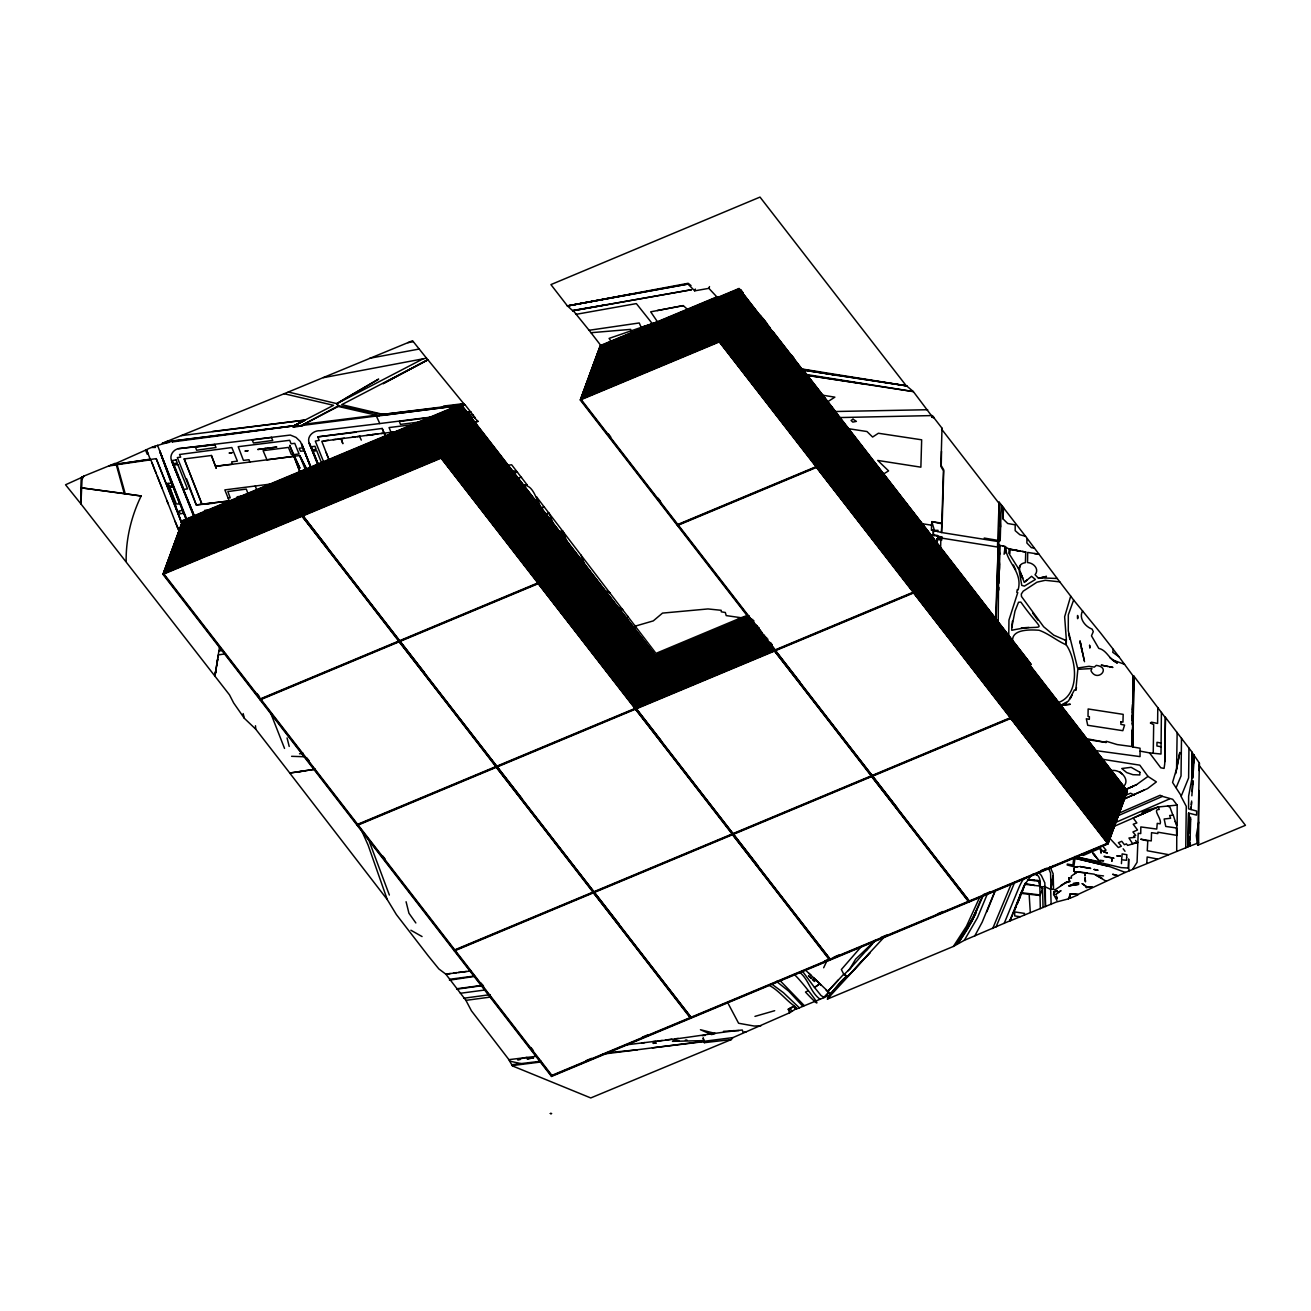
<?xml version="1.0" encoding="UTF-8"?>
<svg xmlns="http://www.w3.org/2000/svg" width="1311" height="1311" viewBox="0 0 1311 1311"><rect width="100%" height="100%" fill="white"/><g stroke="black" fill="none" stroke-linecap="round" stroke-linejoin="round"><path stroke-width="1.5" d="M998.195 623.708L999.195 502.195L1003.407 507.488L1003.128 518.992L1007.717 523.499L1015.189 524.826L1015.173 530.644L1019.86 534.724L1025.563 536.314L1059.763 581.855L1045.244 580.298L1036.985 582.182L1023.203 591.179L1021.318 594.03L1021.482 596.489L1043.638 626.756L1053.749 635.147L1065.286 640.178L1066.351 639.817L1064.647 616.776L1070.71 596.144L1059.796 581.887M995.541 622.397L998.245 544.999L1000.129 545.458L998.9 583.329M1132.425 712.578L1132.638 704.368L1132.13 723.606M1198.893 790.533L1198.615 842.809L1188.028 846.808L1188.602 813.082L1196.55 815.114L1196.664 811.067L1188.569 808.838L1188.635 796.088L1191.912 778.652L1192.24 752.383L1165.43 717.346L1164.709 764.002L1164.07 768.41L1160.776 767.787L1149.534 752.875L1161.005 754.038L1161.399 712.43L1133.851 676.083L1132.245 720.739M1193.01 777.947L1193.911 754.857M126.135 560.879C125.971 538.444 131.379 516.141 141.146 495.984L80.84 487.774L81.233 477.663L82.151 476.958L80.938 503.932L229.491 694.863L233.637 702.925L244.354 718.313L255.711 729.145L289.764 773.015L315.279 769.213L289.747 773.08L387.253 899.559L396.381 914.586L428.287 955.932L438.89 968.96L445.789 974.139L471.059 970.943M1094.931 750.498L1140.046 756.611L1140.046 748.22L1132.851 746.975L1133.622 677.263L1132.966 686.784M936.791 545.097L937.48 538.51L941.413 540.345L941.822 536.986L933.301 535.265L933.35 530.414L931.482 530.168L931.547 525.187L931.81 521.647L942.183 523.204L943.773 469.977L941.232 465.602L941.511 451.377M937.021 544.065L937.48 538.51L937.054 544.54L937.48 538.51L941.413 540.345L941.822 536.986M998.818 590.016L998.835 587.361M984.2 538.051L1000.178 540.771A176.706 28.498 -80.9 0 0 1000.326 536.543L1000.801 520.156A88.148 14.224 -80.9 0 0 1000.916 516.059L1001.096 504.932M1132.065 732.751L1133.081 721.23L1132.098 724.967M1086.098 739.42L1106.14 742.452L1106.189 741.239L1117.152 744.566L1132.884 746.68L1133.622 677.263L1132.475 709.906M1133.851 676.083L1132.884 746.68L1131.917 738.339L1131.754 745.107L1132.098 730.145L1132.884 746.68L1131.983 734.242M1164.84 761.789L1165.43 717.346M1188.962 748.073L1188.618 777.931L1181.08 796.465L1186.275 806.347L1185.75 847.791L1125.33 872.421L1078.019 894.43L1070.317 893.856L1068.449 898.854L1056.355 902.017L1009.863 920.977L1012.764 914.406M1190.257 844.038L1190.273 842.776L1190.191 845.906M1191.912 778.652L1192.24 752.383M1024.465 914.914L1024.481 913.39L1014.698 911.915L1014.698 915.914L1020.105 916.733M1157.793 707.596L1157.597 723.443L1151.468 722.164L1150.37 723.016L1153.68 724.639L1153.238 752.907M1177.147 732.407L1176.573 768.885L1172.558 782.421L1181.293 795.924M1181.49 738.29L1181.031 775.932L1176.164 787.616M1190.142 839.187L1190.47 818.72L1190.29 833.599M1011.813 627.346L1011.764 630.296C1046.965 622.299 1046.031 637.867 1020.876 602.093L1018.516 602.257L1014.993 611.073L1011.813 627.346L1012.436 621.135M1132.868 696.075L1132.95 689.373M1199.254 770.671L1199.368 763.051L1192.174 752.563M1199.041 765.345L1245.45 825.324L1197.68 845.284L1199.368 763.051M806.511 374.52L913.341 391.579L932.383 416.882L933.366 416.619L932.17 417.275L933.76 417.57L942.003 428.189L940.921 466.454L943.445 470.846L941.527 532.512L997.835 541.492L998.228 540.427M1132.704 700.303L1133.622 677.263L1132.655 702.975M932.17 417.275L933.776 417.521L933.366 416.619M1003.407 507.488L1003.128 518.992L1002.079 505.915M940.544 550.178L940.806 540.165M1026.988 538.493L1026.874 542.983L1031.364 547.654L1034.051 548.047M1176.704 851.068L1176.803 826.159L1173.263 815.213L1169.625 815.491L1170.625 818.277L1164.152 818.998L1165.758 826.438L1176.688 828.011M80.84 487.774L80.921 503.178M162.384 443.265L284.126 393.726L333.551 405.312L294.188 425.665L172.364 441.004C166.038 443.446 154.387 445.527 146.471 449.706L150.257 459.342L116.892 464.16L115.253 463.291L83.789 476.122L81.97 479.4L82.151 476.958M996.032 621.807L998.245 544.999L999.736 554.225M999.457 562.599L999.261 570.859L998.245 544.999L999.015 580.511M999.474 563.927L999.261 570.859L999.375 566.663M1008.716 637.965L1008.962 620.037L1017.762 592.572L1016.779 592.244L1017.287 589.589L1018.155 589.868C1023.088 571.58 1005.619 561.78 1005.521 546.572L1000.129 545.458M1022.236 551.456L1025.743 551.997L1025.399 562.665C1014.14 564.238 1022.285 576.184 1024.252 582.428L1031.56 576.299L1035.395 579.462L1024.399 586.115L1021.761 585.394L1018.958 569.335L1009.454 554.274L1009.568 549.211L1003.177 545.999M1132.294 718.1L1132.376 715.331L1132.327 716.756M1193.846 755.038L1193.076 776.554M1193.551 763.379L1193.846 756.594M999.08 577.758L999.228 573.595M1004.095 554.307L1005.111 546.818M1121.446 863.621L1121.577 861.114M941.626 429.746L942.003 428.189M999.129 502.228L997.491 547.031L941.429 538.067L937.414 536.314L941.413 540.345M1190.437 820.129L1190.552 817.277M1192.584 784.765L1192.633 783.47M1192.223 791.467L1192.863 780.619L1191.863 795.81M1193.551 762.068L1193.682 759.348M1077.806 894.987L1069.94 898.281L1070.317 893.856L1078.019 894.43M1043.048 907.491L1042.524 886.777L1045.26 886.515L1045.457 906.622L1044.818 882.844L1041.36 875.486L1038.427 872.192M1005.619 547.588L1005.488 551.767M937.004 545.933L937.48 538.51L936.906 545.655M1146.781 863.244L1147.158 856.984L1157.269 859M937.07 544.311L937.48 538.51M789.599 1012.797L788.272 1009.241L794.204 1005.783L796.58 1008.438L789.599 1012.797L732.947 1037.607L731.276 1039.574L590.753 1097.946L512.47 1065.925L508.291 1058.829L471.403 1010.781L465.929 1000.359L445.789 974.089L450.345 973.532M1191.633 801.005L1191.322 805.249L1191.552 802.381M1009.699 553.471L1009.568 549.211L1009.126 553.389M172.429 441.922L294.451 425.796L172.085 441.184L172.397 442.004M1069.94 898.281L1070.317 893.856M1101.224 851.822L1101.093 853.182L1100.126 848.25L1083.41 855.378L1082.411 854.231L1078.035 856.214M1099.929 861.819L1092.718 853.051L1099.929 861.819L1074.659 856.558L1099.732 862.474L1100.076 860.508L1103.518 860.753L1100.076 860.508L1099.732 862.474L1121.118 867.62L1128.46 868.046L1129.394 870.684M217.282 661.744L217.741 658.958L214.955 675.804L219.511 647.159M216.692 665.775L217.069 663.071M1073.856 870.963L1074.266 868.243L1073.856 870.963L1075.938 872.798L1077.15 871.864L1094.161 874.142L1106.32 881.32M719.936 300.203L708.874 288.354L694.683 290.829L687.931 284.061L567.45 305.955L688.144 283.291L691.028 285.601M217.921 657.663L218.363 654.926L225.541 653.763M1050.668 867.751L1048.505 868.21L1050.57 873.044L1050.98 889.169L1053.208 873.913L1049.98 866.718M215.512 672.445L215.987 669.774L215.086 675.083M1198.696 822.194L1196.32 835.468L1197.254 843.743M474.467 421.962L478.089 421.405L474.074 417.455L475.205 417.799M1175.77 773.539L1179.834 752.416L1176.573 768.885M1190.257 836.254L1188.077 845.988L1190.109 840.515M1125.33 872.421L1109.319 866.44L1075.02 858.279L1073.824 866.718L1067.187 864.998L1067.334 864.047L1072.939 865.047L1073.775 858.066M687.931 284.061L567.466 305.905L572.727 310.773L691.438 289.731L572.727 310.773M633.754 630.099L634.868 626.248L653.271 620.89L662.514 613.106L707.973 608.943L721.181 610.303L721.296 611.827L725.327 612.483L726.212 615.596L745.517 618.366M1064.958 703.761L1060.353 705.58L1068.481 700.992L1074.446 689.881L1075.807 690.127L1077.855 669.331L1091.899 668.528L1090.965 670.691C1097.11 683.08 1112.039 667.496 1096.307 665.382L1094.341 667.102L1089.064 666.316L1077.576 668.004L1068.285 630.837L1068.318 614.859L1073.627 600.045L1070.71 596.144M1087.261 872.946L1077.15 871.864L1071.234 876.223L1071.448 878.173L1068.711 877.878L1069.743 881.664L1067.154 881.762L1054.699 890.022L1053.536 889.317L1053.241 875.945L1050.668 889.563L1051.143 904.492M1075.807 690.127L1076.528 687.734M805.38 969.993L830.486 993.787L827.438 999.064L953.376 946.444L964.306 940.331L1009.716 920.912L1023.973 885.777L1031.659 874.863M1018.516 900.837L1021.285 892.283L1013.403 913.079L1016.435 905.917L1015.615 907.294M987.347 893.955L977.4 917.831L964.306 940.331M1024.94 883.909L1021.531 893.43L1040.049 895.462L1042.573 888.645L1040.213 885.826C1040.688 881.058 1039.525 872.585 1032.757 874.306M1021.285 892.283L1017.008 904.541L1020.99 894.708M979.251 898.215L966.469 926.254L953.376 946.444M167.234 441.168L169.201 442.381L165.301 441.954M162.974 574.365L182.803 520.483L461.013 404.23L655.287 655.271L635.458 709.153L830.109 959.144L829.716 960.193L441.184 458.113L162.974 574.365L551.505 1076.446L1107.942 843.956L1127.378 791.123L738.83 289.043L599.733 347.169M294.352 425.993L293.107 426.517L294.32 425.714M475.172 417.767L465.077 404.788L379.207 415.833L338.271 406.443L303.529 424.436L338.533 405.705L336.845 403.657L288.289 392.022L284.126 393.726M691.192 1016.73L690.618 1018.319L302.087 516.239L321.9 462.357M338.533 405.705L384.074 414.997L382.861 414.374L465.077 404.788M382.959 414.505L379.567 414.833L464.34 404.181M399.609 640.702L399.216 641.767L618.825 923.796M581.461 396.823L720.558 338.697L1109.106 840.793L719.788 340.811L580.675 398.937L969.222 901.018L968.829 902.083L580.298 400.002L600.307 345.58L716.855 296.892M538.706 582.576L260.496 698.829L260.102 699.877L538.313 583.641L558.142 529.759L460.816 404.755L182.606 521.008M496.738 766.23L496.345 767.279L691.012 1017.27L302.464 515.174L327.422 547.228M694.683 290.829L695.322 289.059M708.874 288.354L709.513 286.585M593.867 891.742L593.49 892.807L690.815 1017.795L302.267 515.715L424.551 672.756M551.505 1076.446L551.898 1075.381L1108.319 842.907L719.788 340.811M816.917 466.339L677.82 524.466L677.426 525.514L816.54 467.388L836.549 412.981L802.856 369.718M732.98 833.616L732.587 834.681L829.912 959.668L441.381 457.588L163.17 573.825L551.702 1075.921L1108.123 843.432L719.592 341.352L580.494 399.462L969.026 901.542L871.7 776.554L872.077 775.506M798.252 369.292L906.524 385.811L913.341 391.579L806.249 375.241M932.17 416.898L933.776 417.521M704.318 1042.671L703.204 1038.083L704.318 1042.671L731.276 1039.574M914.062 591.851L357.624 824.34L357.248 825.406L913.669 592.916L933.694 538.51L739.027 288.518L599.93 346.645M941.757 524.4L942.183 523.204M769.836 985.757C778.816 990.46 787.354 1001.489 794.204 1005.783M794.024 1006.258L796.58 1008.438M830.486 993.787C821.538 1008.749 837.385 982.775 846.48 976.449L847.791 976.416L884.269 937.004M1034.428 553.57L1038.722 554.143L1027.709 552.423L1027.529 562.583C1033.478 562.78 1039.689 569.171 1035.067 574.726L1038.525 578.331L1046.391 576.43L1038.525 578.331M1011.191 717.379L454.77 949.869L454.376 950.917L1010.797 718.428L1030.823 664.021L802.922 369.538M982.66 895.397L973.139 917.585L956.817 943.969M1197.68 845.284L1198.615 842.809M1021.531 893.43L1025.579 882.745M983.791 894.299L971.893 921.272L958.095 943.199L959.324 941.462A430.45 332.42 20 0 0 968.075 928.024L975.925 913.39M974.728 935.988L982.185 922.141L994.983 890.988M1073.627 600.045L1100.486 632.885A9.439 4.72 67.3 0 0 1100.912 633.426L1113.285 649.355L1112.744 652.288L1118.889 656.713L1133.638 676.64M1020.45 896.019L1019.008 899.575M1019.237 568.073L1020.368 565.205L1019.45 567.007M986.79 911.85L995.098 891.234M1011.043 884.499L992.706 928.516M1004.193 923.386L1018.893 887.629A95.752 72.875 20.2 0 1 1023.907 878.321M542.623 512.486L540.738 507.718L544.426 507.226L655.975 653.386L742.387 617.219L743.861 616.711L744.746 618.579L744.681 616.891L747.221 617.284L747.368 618.907M996.032 926.975L1014.829 882.008M823.652 967.764L826.831 961.012M977.187 908.965L969.042 925.025M1010.699 919.109L1009.716 920.912M1082.591 610.893C1078.494 618.268 1085.164 626.609 1092.112 629.116L1093.292 631.623L1091.473 635.835L1098.765 648.371C1107.172 650.272 1109.385 660.056 1117.398 663.087L1109.876 657.63M1071.284 696.6L1069.989 698.878L1072.234 694.994M536.527 496.836L544.409 507.275L540.738 507.718C536.691 500.818 532.954 482.251 521.499 485.807L527.284 485.086L511.634 464.766L505.997 465.487M861.376 946.493L841.367 969.517L843.989 974.663L849.905 968.763L855.657 959.111L875.781 939.921M427.894 359.771L383.222 383.599L427.894 359.771L464.291 404.345M1132.638 869.275L1137.063 862.343L1138.194 833.304L1140.75 833.567L1140.816 826.93L1156.744 829.06L1157.252 823.357L1160.104 823.816C1162.398 819.014 1151.648 809.1 1159.268 809.477L1158.268 806.97L1141.734 811.919L1151.255 810.165L1158.268 806.97L1177.163 805.101L1177.212 825.471L1175.164 821.489M293.107 456.425L266.952 459.8L263.101 450.656L288.469 447.412L291.304 454.475L293.09 454.245L289.682 445.363L299.94 468.306L293.336 454.589L292.419 454.819L299.055 453.95L294.762 443.347L291.091 443.757L289.682 440.299L238.209 446.69L243.436 460.407L248.992 459.719L249.844 462.029L293.893 456.326L300.366 472.861M830.289 993.64L846.48 976.449L843.612 974.319L827.667 991.575L826.143 990.346M625.757 619.185L627.969 616.432M632.574 628.461L635.098 625.544M875.338 940.397L848.07 970.845M838.303 979.989L828.536 990.723L830.256 988.904M434.22 416.701L379.797 423.551L376.372 416.029L293.238 426.583L303.087 425.452C281.455 427.157 299.531 428.107 304.529 424.174L374.749 415.358L379.207 415.833M866.21 950.59L871.684 944.494L868.947 947.492M849.905 968.763L850.839 967.747M828.978 997.179L870.111 952.507L847.791 976.416L844.513 974.679M827.667 991.575L828.683 992.509L823.816 997.704L804.692 1005.603M302.792 425.157L304.431 424.19M828.683 992.509L823.832 997.638L828.814 995.311M1122.986 787.059C1131.459 779.914 1119.889 768.525 1111.204 770.671M827.438 999.064L829.191 997.31M1025.071 581.642L1026.923 580.019M1144.241 789.992L1123.691 799.186L1147.6 788.566L1156.384 781.897L1147.994 776.423L1136.604 784.601L1124.707 790.041M1050.881 867.849L1053.765 865.506M1074.709 873.782L1075.938 872.798L1075.381 871.733M802.316 971.025L814.475 987.429L819.736 983.889L820.915 985.298M82.019 477.302L83.789 476.122M815.819 986.609L818.474 984.856M827.421 401.936L834.861 397.151L821.243 394.988M1067.154 881.762L1060.828 885.531M1068.449 898.854L1070.104 897.822M882.958 474.353L888.579 470.878L877.731 460.44L920.879 467.175L921.666 439.808L878.386 433.253L872.618 437.038L866.981 431.532L847.414 428.533M81.233 477.663L65.55 484.775L80.938 503.932M181.393 435.629L304.971 420.094L294.451 425.895M1060.353 705.58L1070.35 704.269L1062.664 704.957L1066.761 702.614M145.57 450.148L146.488 449.689L148.192 454.032L147.242 454.229L145.57 450.148L116.4 463.176M1062.664 704.957L1065.909 703.204M427.845 359.853L341.729 404.657L383.795 414.538M427.812 359.82L426.534 358.198L423.125 358.821L336.845 403.657L338.271 406.443M1134.736 785.486L1136.604 784.601M304.971 420.094L294.123 425.682L304.971 420.094L212.513 431.45M1134.589 817.441L1151.255 810.165L1114.301 826.291M807.887 990.87L805.495 992.066C835.664 1024.317 796.744 974.728 793.958 974.499M288.289 392.022L412.555 340.729L426.534 358.198M1050.98 889.169L1053.536 889.317M796.334 1009.093L804.38 1005.734L780.619 981.185M792.139 1007.487L788.272 1009.241L790.484 1011.895M1144.306 813.164L1138.833 815.409M1177.163 805.101L1172.706 799.3L1162.496 796.383L1116.857 816.229M1115.333 822.587L1169.428 798.989M1118.152 813.541L1160.137 795.269L1162.496 796.383M1124.461 790.025L1133.786 785.977L1124.723 789.894M1185.75 847.791L1187.995 846.791L1188.602 813.082L1190.388 821.653M600.11 346.104L718.543 296.63M182.409 521.532L460.62 405.296L655.287 655.271L749.269 616.006M182.213 522.057L460.423 405.82L655.09 655.795L749.073 616.531M599.537 347.694L738.634 289.567L1030.626 664.546L772.851 331.437M182.016 522.581L460.227 406.344L654.894 656.336L748.876 617.055M599.34 348.218L738.454 290.108L1030.43 665.087L739.027 288.518M181.819 523.122L460.046 406.869L654.697 656.86L748.696 617.579M599.143 348.759L738.257 290.632L1030.233 665.611M181.639 523.646L459.85 407.41L654.5 657.385L748.499 618.12M598.947 349.283L738.06 291.157L1127.378 791.123M181.442 524.171L459.653 407.934L654.304 657.909L750.171 617.858M598.75 349.808L737.864 291.681L1127.181 791.664L738.634 289.567M181.246 524.695L459.456 408.458L654.107 658.45L749.99 618.382M598.57 350.332L737.667 292.222L1126.985 792.188L738.454 290.108M181.049 525.236L459.26 408.983L653.927 658.974L749.794 618.907M598.373 350.856L737.47 292.746L1126.788 792.713L738.257 290.632M180.852 525.76L459.063 409.507L653.73 659.499L751.482 618.661M598.177 351.397L737.274 293.271L1126.591 793.237L738.06 291.157M180.656 526.285L458.866 410.048L653.534 660.023L751.285 619.185M597.98 351.922L737.093 293.795L1126.395 793.778L737.864 291.681M180.459 526.809L458.686 410.572L653.337 660.564L751.088 619.71M597.783 352.446L736.897 294.32L1126.198 794.302L737.667 292.222M180.279 527.35L458.489 411.097L653.14 661.088L752.776 619.464M597.587 352.97L736.7 294.86L1126.018 794.827L737.47 292.746M180.082 527.874L458.293 411.621L652.944 661.613L752.58 619.988M597.39 353.511L736.503 295.385L1125.821 795.351L737.274 293.271M179.886 528.399L458.096 412.162L652.747 662.137L752.383 620.513M597.21 354.036L736.307 295.909L1125.625 795.875L737.093 293.795M179.689 528.923L457.9 412.686L652.567 662.678L752.186 621.037M597.013 354.56L736.11 296.433L1125.428 796.416L736.897 294.32M179.492 529.464L457.703 413.211L652.37 663.202L753.874 620.791M596.816 355.084L735.913 296.974L1125.231 796.941L736.7 294.86M179.296 529.988L457.506 413.735L652.173 663.727L753.678 621.316M596.62 355.625L735.733 297.499L1125.035 797.465L736.503 295.385M179.099 530.513L457.326 414.276L651.977 664.251L753.481 621.84M596.423 356.15L735.537 298.023L1124.838 797.989L736.307 295.909M753.284 622.364L651.78 664.775L457.129 414.8L178.919 531.037L172.954 515.928A87.329 31.808 82.7 0 0 171.348 511.749L150.798 459.784L117.105 464.668L125.201 493.657M596.226 356.674L735.34 298.547L1124.658 798.53L736.11 296.433M178.722 531.578L456.933 415.325L651.583 665.316L753.104 622.905M596.03 357.198L735.143 299.088L1124.461 799.054L735.913 296.974M178.525 532.102L456.736 415.849L651.387 665.841L752.907 623.43M595.85 357.739L734.947 299.613L1124.264 799.579L735.733 297.499M178.329 532.627L456.539 416.39L651.19 666.365L754.595 623.167M595.653 358.264L734.75 300.137L1124.068 800.103L735.537 298.023M178.132 533.151L456.343 416.914L651.01 666.889L754.399 623.692M595.456 358.788L734.553 300.661L1123.871 800.644L735.34 298.547M177.935 533.675L456.146 417.439L650.813 667.43L754.202 624.233M595.26 359.312L734.373 301.202L1123.674 801.168L735.143 299.088M177.739 534.216L455.966 417.963L650.617 667.955L754.005 624.757M595.063 359.853L734.176 301.727L1123.478 801.693L734.947 299.613M177.559 534.741L455.769 418.488L650.42 668.479L755.693 624.495M594.866 360.378L733.98 302.251L1123.298 802.217L734.75 300.137M177.362 535.265L455.572 419.028L650.223 669.003L755.497 625.019M594.67 360.902L733.783 302.775L1123.101 802.758L734.553 300.661M177.165 535.789L455.376 419.553L650.027 669.544L755.3 625.56M594.489 361.426L733.586 303.316L1122.904 803.282L734.373 301.202M176.969 536.33L455.179 420.077L649.83 670.068L755.103 626.084M594.293 361.951L733.39 303.841L1122.708 803.807L734.176 301.727M176.772 536.855L454.983 420.602L649.65 670.593L756.791 625.822M594.096 362.491L733.193 304.365L1122.511 804.331L733.98 302.251M176.575 537.379L454.786 421.142L649.453 671.117L756.594 626.347M593.899 363.016L733.013 304.889L1122.314 804.856L733.783 302.775M176.379 537.903L454.606 421.667L649.256 671.658L756.398 626.887M593.703 363.54L732.816 305.414L1122.118 805.396L733.586 303.316M176.198 538.444L454.409 422.191L649.06 672.182L756.218 627.412M593.506 364.065L732.62 305.955L1121.937 805.921L733.39 303.841M176.002 538.968L454.212 422.716L648.863 672.707L757.889 627.15M593.309 364.605L732.423 306.479L1121.741 806.445L733.193 304.365M175.805 539.493L454.016 423.256L648.666 673.231L757.709 627.674M593.129 365.13L732.226 307.003L1121.544 806.97L733.013 304.889M175.608 540.017L453.819 423.781L648.47 673.756L757.512 628.215M592.933 365.654L732.03 307.528L1121.347 807.51L732.816 305.414M175.412 540.558L453.622 424.305L648.289 674.296L759.184 627.953M592.736 366.179L731.833 308.069L1121.151 808.035L732.62 305.955M175.215 541.082L453.426 424.83L648.093 674.821L759.003 628.477L756.463 625.314M592.539 366.719L731.636 308.593L1120.954 808.559L732.423 306.479M175.018 541.607L453.229 425.37L647.896 675.345L758.807 629.001M592.343 367.244L731.456 309.117L1120.758 809.084L732.226 307.003M174.822 542.131L453.049 425.895L647.7 675.87L758.61 629.542M592.146 367.768L731.259 309.642L1120.577 809.624L732.03 307.528M174.642 542.656L452.852 426.419L647.503 676.41L758.413 630.067M591.949 368.293L731.063 310.183L1120.381 810.149L731.833 308.069M174.445 543.196L452.656 426.944L647.306 676.935L760.101 629.804M591.753 368.833L730.866 310.707L1120.184 810.673L731.636 308.593M174.248 543.721L452.459 427.484L647.11 677.459L759.905 630.329M591.572 369.358L730.669 311.231L1119.987 811.198L731.456 309.117M174.052 544.245L452.262 428.009L646.929 677.984L759.708 630.87M591.376 369.882L730.473 311.756L1119.791 811.738L731.259 309.642M173.855 544.77L452.066 428.533L646.733 678.524L759.511 631.394M591.179 370.407L730.276 312.297L1119.594 812.263L731.063 310.183M173.658 545.31L451.869 429.058L646.536 679.049L761.199 631.132M590.982 370.931L730.096 312.821L1119.397 812.787L730.866 310.707M173.462 545.835L451.689 429.582L646.339 679.573L761.003 631.656M590.786 371.472L729.899 313.345L1119.201 813.312L730.669 311.231M173.281 546.359L451.492 430.123L646.143 680.098L760.806 632.197M590.589 371.996L729.703 313.87L1119.02 813.852L730.473 311.756M173.085 546.884L451.295 430.647L645.946 680.638L760.626 632.721M590.392 372.521L729.506 314.394L1118.824 814.377L730.276 312.297M172.888 547.424L451.099 431.172L645.749 681.163L762.297 632.459M590.212 373.045L729.309 314.935L1118.627 814.901L730.096 312.821M172.691 547.949L450.902 431.696L645.569 681.687L762.117 632.984M590.016 373.586L729.113 315.459L1118.43 815.426L729.899 313.345M172.495 548.473L450.705 432.237L645.373 682.212L761.92 633.524M589.819 374.11L728.916 315.984L1118.234 815.95L729.703 313.87M172.298 548.998L450.509 432.761L645.176 682.752L761.724 634.049M589.622 374.635L728.736 316.508L1118.037 816.491L729.506 314.394M172.102 549.538L450.329 433.285L644.979 683.277L761.527 634.573M589.426 375.159L728.539 317.049L1117.841 817.015L729.309 314.935M171.921 550.063L450.132 433.81L644.783 683.801L763.215 634.311M589.229 375.7L728.342 317.573L1117.66 817.54L729.113 315.459M171.725 550.587L449.935 434.351L644.586 684.326L763.018 634.852M589.032 376.224L728.146 318.098L1117.464 818.064L728.916 315.984M171.528 551.112L449.739 434.875L644.389 684.85L762.822 635.376M588.852 376.749L727.949 318.622L1117.267 818.605L728.736 316.508M171.331 551.652L449.542 435.399L644.209 685.391L764.51 635.114M588.655 377.273L727.752 319.163L1117.07 819.129L728.539 317.049M171.135 552.177L449.345 435.924L644.012 685.915L764.313 635.638M588.459 377.814L727.556 319.687L1116.874 819.654L728.342 317.573M170.938 552.701L449.149 436.465L643.816 686.44L764.116 636.179M588.262 378.338L727.376 320.212L1116.677 820.178L728.146 318.098M170.741 553.226L448.968 436.989L643.619 686.964L763.92 636.704M588.065 378.863L727.179 320.736L1116.48 820.719L727.949 318.622M170.561 553.75L448.772 437.513L643.422 687.505L765.608 636.441M587.869 379.387L726.982 321.277L1116.3 821.243L727.752 319.163M170.364 554.291L448.575 438.038L643.226 688.029L765.411 636.982M587.672 379.928L726.786 321.801L1116.103 821.768L727.556 319.687M170.168 554.815L448.378 438.562L643.029 688.554L765.231 637.507M587.492 380.452L726.589 322.326L1115.907 822.292L727.376 320.212M169.971 555.34L448.182 439.103L642.832 689.078L765.034 638.031M587.295 380.977L726.392 322.85L1115.71 822.833L727.179 320.736M169.774 555.864L447.985 439.627L642.652 689.619L766.722 637.769M587.099 381.501L726.196 323.375L1115.514 823.357L726.982 321.277M169.578 556.405L447.788 440.152L642.456 690.143L766.525 638.31M586.902 382.025L726.015 323.915L1115.317 823.882L726.786 321.801M169.381 556.929L447.608 440.676L642.259 690.668L766.329 638.834M586.705 382.566L725.819 324.44L1115.12 824.406L726.589 322.326M169.201 557.454L447.412 441.217L642.062 691.192L766.132 639.358M586.509 383.091L725.622 324.964L1114.94 824.93L726.392 322.85M169.004 557.978L447.215 441.741L641.866 691.733L767.82 639.096M586.312 383.615L725.425 325.489L1114.743 825.471L726.196 323.375M168.808 558.519L447.018 442.266L641.669 692.257L767.623 639.637M586.132 384.139L725.229 326.029L1114.547 825.996L726.015 323.915M168.611 559.043L446.822 442.79L641.472 692.782L767.427 640.161M585.935 384.68L725.032 326.554L1114.35 826.52L725.819 324.44M168.414 559.568L446.625 443.331L641.292 693.306L767.23 640.686M585.738 385.205L724.836 327.078L1114.153 827.044L725.622 324.964M168.218 560.092L446.428 443.855L641.095 693.83L767.033 641.21M585.542 385.729L724.655 327.603L1113.957 827.585L725.425 325.489M168.021 560.633L446.248 444.38L640.899 694.371L766.837 641.735M585.345 386.253L724.459 328.143L1113.76 828.11L725.229 326.029M167.841 561.157L446.051 444.904L640.702 694.896L768.525 641.489M585.148 386.794L724.262 328.668L1113.58 828.634L725.032 326.554M167.644 561.682L445.855 445.445L640.505 695.42L768.328 642.013M584.952 387.319L724.065 329.192L1113.383 829.158L724.836 327.078M167.447 562.206L445.658 445.969L640.309 695.944L768.148 642.537M584.755 387.843L723.869 329.716L1113.186 829.699L724.655 327.603M167.251 562.73L445.461 446.494L640.112 696.485L769.819 642.292M584.575 388.367L723.672 330.257L1112.99 830.224L724.459 328.143M167.054 563.271L445.265 447.018L639.932 697.01L769.639 642.816M584.378 388.908L723.475 330.782L1112.793 830.748L724.262 328.668M166.858 563.796L445.068 447.543L639.735 697.534L769.442 643.34M584.182 389.433L723.279 331.306L1112.597 831.272L724.065 329.192M166.661 564.32L444.871 448.083L639.539 698.058L771.13 643.078M583.985 389.957L723.098 331.83L1112.4 831.813L723.869 329.716M166.464 564.844L444.691 448.608L639.342 698.599L770.934 643.619M583.788 390.481L722.902 332.371L1112.203 832.338L723.672 330.257M166.284 565.385L444.495 449.132L639.145 699.124L770.737 644.143M583.592 391.006L722.705 332.896L1112.023 832.862L723.475 330.782M166.087 565.91L444.298 449.657L638.949 699.648L770.54 644.668M583.395 391.547L722.508 333.42L1111.826 833.386L723.279 331.306M165.891 566.434L444.101 450.197L638.752 700.172L772.228 644.406M583.215 392.071L722.312 333.944L1111.63 833.927L723.098 331.83M165.694 566.958L443.905 450.722L638.572 700.713L772.032 644.946M583.018 392.595L722.115 334.469L1111.433 834.451L722.902 332.371M165.497 567.499L443.708 451.246L638.375 701.238L771.835 645.471M582.821 393.12L721.919 335.01L1111.236 834.976L722.705 332.896M165.301 568.024L443.511 451.771L638.178 701.762L771.638 645.995M582.625 393.661L721.738 335.534L1111.04 835.5L722.508 333.42M165.104 568.548L443.331 452.311L637.982 702.286L771.442 646.52M582.428 394.185L721.542 336.058L1110.843 836.025L722.312 333.944M164.924 569.072L443.134 452.836L637.785 702.827L771.261 647.06M582.231 394.709L721.345 336.583L1110.663 836.565L722.115 334.469M164.727 569.613L442.938 453.36L637.588 703.351L772.933 646.798M582.035 395.234L721.148 337.124L1110.466 837.09L721.919 335.01M164.53 570.138L442.741 453.885L637.392 703.876L772.753 647.323M581.855 395.775L720.952 337.648L1110.27 837.614L721.738 335.534M164.334 570.662L442.544 454.425L637.212 704.4L772.556 647.847M581.658 396.299L720.755 338.172L1110.073 838.139L721.542 336.058M164.137 571.186L442.348 454.95L637.015 704.925L772.359 648.388M163.941 571.711L442.151 455.474L636.818 705.465L774.047 648.126M581.265 397.348L720.378 339.238L1109.68 839.204L721.148 337.124M163.744 572.251L441.971 455.999L636.622 705.99L773.851 648.65M581.068 397.889L720.181 339.762L1109.483 839.728L720.952 337.648M163.564 572.776L441.774 456.539L636.425 706.514L773.654 649.174M580.871 398.413L719.985 340.286L1109.303 840.253L720.755 338.172M773.457 649.715L636.228 707.039L441.578 457.064L163.367 573.3L551.898 1075.381M580.298 400.002L719.395 341.876L1108.713 841.842L720.181 339.762M260.299 699.353L538.51 583.116M677.623 524.99L816.72 466.863M441.381 457.588L636.032 707.579L775.145 649.453L774.555 651.043L969.222 901.018M357.428 824.881L913.865 592.392M454.573 950.393L1010.994 717.904M585.935 1060.714L591.572 1058.37M642.324 1037.165L647.962 1034.805M824.668 960.979L830.305 958.62M834.058 957.046L839.712 954.687M881.058 937.414L886.695 935.054M937.447 913.849L943.101 911.489M984.446 894.217L990.084 891.857M1040.852 870.651L1046.489 868.292M1124.117 795.859L1130.59 793.221L1134.359 795.023M1065.286 640.178L1066.351 639.817L1066.253 644.848C1077.216 660.662 1080.067 696.551 1056.912 702.991M743.894 616.694L747.68 615.285M1065.597 882.877L1068.399 881.861M310.838 466.929L300.383 441.61L296.007 437.399L290.321 435.055L178.427 448.673C173.167 449.689 169.266 455.54 171.577 460.653L194.257 517.698M1133.179 818.031L1136.866 822.947L1133.212 824.226L1137.522 829.978L1132.917 831.977L1135.736 835.418L1133.654 836.107L1134.9 837.319L1128.935 838.008L1132.507 843.514L1137.932 842.416L1127.624 845.398L1126.428 843.874L1124.396 844.71L1121.774 841.301L1118.414 842.678L1121.315 846.25L1118.332 847.496L1109.762 838.286M612.499 343.351L609.074 338.402L657.483 321.801L650.682 311.821L683.26 305.61L687.751 309.625M329.389 460.767L321.785 441.283L382.648 433.302L384.221 433.187L385.713 436.956L382.173 428.451L317.77 436.874L319.147 440.316L315.312 441.102L323.62 461.849M659.597 321.867L641.161 327.308L639.227 322.965L589.098 330.274L573.202 310.609M754.956 1016.386L774.686 1010.699M339.451 438.906L341.073 438.595L342.859 443.692L340.942 438.497M303.955 771.097L305.627 770.721L299.121 771.818M536.527 1056.256L508.897 1059.665M1068.809 885.81L1078.56 884.368L1068.809 885.81L1075.692 884.319L1070.956 885.351M521.958 1058.436L526.94 1057.403M323.407 377.666L423.125 358.821M683.26 305.61L657.237 310.576M1028.922 627.395L1021.302 627.953M369.915 358.231L419.356 349.005M567.499 305.922L632.246 293.877M407.885 342.663L413.326 341.679M746.27 1031.79L743.206 1032.331L742.239 1030.004C714.003 1032.904 686.014 1038.115 657.499 1041.081M453.54 973.09L456.769 972.582M463.062 971.926L466.306 971.435M576.086 314.329L636.359 303.595L652.272 323.588M382.173 428.451L384.205 433.138L397.544 431.466M572.661 310.478L606.993 304.594M665.496 1040.033L671.887 1039.131M218.921 651.043L222.87 650.371M183.868 513.191L180.262 513.814L179.017 510.929L182.557 510.487L186.686 520.483M262.446 448.968L276.834 447.051L257.71 449.493L265.691 448.444M273.933 483.628L224.853 489.888L229.261 500.933L196.273 504.948L177.329 457.572L180.689 457.146L179.541 454.491L231.834 447.543L237.389 461.144L231.637 461.898L232.473 464.241L249.844 462.029M111.058 465.077L150.323 459.178M323.407 440.988L328.291 440.217M337.812 439.185L344.285 438.185M357.034 436.661L360.214 436.268M108.96 465.979L116.318 464.848L124.283 493.591L141.146 495.984M625.396 1044.965L662.284 1040.459M449.444 980.169L474.926 976.367M366.605 435.481L373.045 434.564M1040.344 577.872L1057.092 578.479M377.879 433.875L369.817 435.023M456.654 989.231L482.661 985.561M150.306 459.473L156.206 458.653L182.819 525.449M299.514 753.792L303.218 753.284M602.962 1054.142L732.947 1037.607M312.592 449.82L316.18 449.329L314.984 446.264L311.379 446.772L318.131 464.045M214.824 444.576L195.503 447.215L196.666 450.23L216.02 447.526L214.824 444.576L178.427 448.673M237.127 496.771L244.78 495.722M558.715 531.397L561.206 531.053L562.075 533.085M463.93 998.212L490.183 994.656M465.929 1000.359L491.101 996.983M644.733 1042.606L641.554 1042.95M419.864 421.929L400.527 424.403L399.314 421.47L434.138 416.98M465.225 412.85L471.075 412.08L469.109 412.326L470.354 415.145L473.386 414.817M449.575 979.301L473.91 976.072M457.064 988.707L482.858 985.282M460.358 993.279L485.529 989.92M428.304 417.767L432.351 417.242M466.667 412.768L470.698 412.244M517.566 477.876L521.499 477.368M606.993 1052.799L637.261 1049.816M356.33 432.171L317.77 436.874M470.616 417.308L474.385 416.832M398.052 431.434L391.039 432.319L389.056 427.566L413.276 424.551M398.315 431.385L391.039 432.319L392.628 432.22M474.664 421.847L478.089 421.405M213.66 503.244L202.025 504.358L184.179 458.932L211.432 455.491L216.217 468.256L211.432 455.491M186.621 478.843L196.273 504.948L228.638 501.031M513.404 472.747L517.468 472.222L513.65 472.648M466.47 412.637L470.502 412.129M512.535 471.288L516.387 470.796M512.339 1064.647L541.115 1061.189M512.224 1065.597L540.443 1062.041M384.992 414.997L464.995 404.984M336.255 439.283L333.076 439.644M723.459 1031.347L731.259 1030.888M702.09 1035.657L705.236 1035.379M443.479 406.082L463.93 403.591M162.449 443.102L169.234 442.282M379.797 423.551L320.523 430.745C313.804 430.024 306.315 436.383 309.281 443.282L317.426 463.914M652.419 1047.85L703.909 1041.622M445.806 974.073L448.723 973.745M675.05 1038.804L678.246 1038.427M352.282 437.169L355.445 436.842M522.319 485.594L527.268 485.021M938.102 530.349L933.35 530.414L933.448 534.855L937.709 535.527M652.698 1041.655L655.861 1041.327M172.724 485.84L171.299 483.267L167.939 483.366L169.234 486.184L172.724 485.84L182.557 510.487M381.059 433.482L384.221 433.187L385.696 436.956M458.342 972.434L461.488 972.156M559.928 534.134L562.386 533.905L563.173 536.052M677.263 1040.95L678.852 1040.803L672.461 1041.327L704.286 1040.606M589.098 330.274L590.982 332.715L630.689 329.372L631.083 330.831M205.188 512.011L204.565 510.536L210.612 510.077M674.051 1041.196L675.673 1041.081M685.358 1040.098L686.931 1040M824.045 997.409L821.063 995.541L814.475 987.429M228.048 497.951L230.228 497.819L227.852 491.576L246.271 489.069L248.615 495.197M1056.142 894.381L1053.651 894.479L1053.815 892.054L1057.207 890.956L1053.815 892.054L1053.651 894.479L1056.895 900.411M933.35 530.414L941.527 532.512L941.953 523.826L931.81 521.647L934.399 530.381L937.676 531.512M760.937 1025.808L754.136 1026.038L738.601 1023.252L728.408 1004.013M839.564 417.57L932.318 415.571M927.68 409.72L833.812 411.539M738.978 1030.593L732.882 1030.659M204.565 510.536L210.645 510.635M384.729 414.948L382.861 414.374M291.599 756.316L305.348 756.775M1042.573 888.645L1039.82 886.056L1038.23 880.418L1027.545 879.779L1039.738 881.353L1040.311 908.654M931.482 530.168L934.399 530.381M1084.066 738.191L1106.14 742.452M1103.501 875.912L1096.16 875.142L1102.059 878.288M928.811 534.757L933.301 535.265M1025.202 884.335L1039.82 886.056M1010.027 549.276L1025.743 551.997M1040.016 894.938L1022.088 892.791M1078.674 872.126L1080.198 872.323M1031.118 879.943L1034.608 880.386L1032.871 880.156M81.692 487.872L124.283 493.591M1037.788 554.078L1038.705 554.209M743.878 618.497L741.338 617.645M800.152 369.669L906.95 385.926M806.019 375.126L865.637 384.189M1009.568 548.965L1018.778 550.8M920.437 523.466L931.547 525.187M798.563 368.44L906.524 385.811M1102.305 759.249L1139.8 765.165L1147.994 776.423M1011.731 549.735L1020.466 551.177M934.137 540.968L935.907 541.263L935.939 543.901M1109.598 666.758L1112.924 667.43L1101.191 665.136L1107.893 666.463M738.24 618.989L742.01 619.644M798.219 368.62L837.352 375.47M1124.576 664.333L1113.531 660.285M1140.209 751.154L1149.534 752.875M1168.412 854.641L1147.256 850.741L1147.78 840.941L1140.701 839.204L1151.271 840.925L1151.517 832.665L1157.892 833.583L1157.859 832.206L1176.639 835.336L1176.573 828.273L1176.901 835.566M1025.153 883.516L1034.608 885.433M932.416 535.167L934.35 535.576M1161.054 743.058L1157.007 742.305L1156.925 744.795L1156.925 745.992L1161.038 746.762M509.897 1061.173L521.286 1063.663M1109.319 866.44L1075.02 858.279M739.879 618.415L743.747 619.366M1117.595 875.617L1112.629 874.29L1117.972 875.748M1034.051 874.044L1037.017 874.912M605.076 590.769L610.156 592.818M617.35 607.337L622.725 609.517M1045.228 886.842L1050.717 889.399M1167.527 806.003L1169.969 807.265L1172.886 815.163M410.9 930.236L422.06 936.562M1121.61 773.343L1119.758 772.048L1122.429 774.178M771.835 984.119L783.388 992.656L799.399 1007.88M820.162 999.244C810.526 992.542 808.821 979.678 799.743 972.336M776.423 981.349L788.73 991.182L802.922 1006.389M808.92 973.286L811.23 975.433M813.508 977.596L816.884 980.956M1092.718 853.051L1094.882 855.214M815.737 979.858L819.736 983.889M1032.626 613.024L1037.853 620.152M793.483 1006.52L795.875 1009.044M1093.784 854.133L1095.898 856.509M789.828 1008.503L792.123 1011.142M1103.485 847.07L1106.058 850.151L1102.748 851.216L1100.126 848.25L1101.322 850.61M793.696 1005.979L795.974 1008.782M932.4 415.685L933.301 416.8M1018.237 567.876L1019.188 569.072M906.442 386.024L760.003 197.092L550.931 284.602L567.45 305.955M762.936 318.442L766.673 323.243M791.631 355.297L794.122 358.493M738.83 289.043L1030.823 664.021M720.558 338.697L1109.876 838.679L721.345 336.583M719.592 341.352L1108.909 841.318L720.378 339.238M816.54 467.388L1108.516 842.367L719.985 340.286M913.669 592.916L1108.319 842.907M1010.797 718.428L1108.123 843.432M774.948 649.977L799.907 682.031M774.752 650.502L897.035 807.543M441.184 458.113L660.793 740.158M538.313 583.641L757.938 865.67M302.087 516.239L521.696 798.268M941.642 429.189L998.835 503.08M760.396 315.345L770.36 328.225M719.395 341.876L1107.942 843.956M608.271 433.81L610.762 437.038M658.089 498.18L660.58 501.408M460.816 404.755L655.09 655.795M460.62 405.296L654.894 656.336M460.423 405.82L654.697 656.86M460.227 406.344L654.5 657.385M460.046 406.869L654.304 657.909M459.85 407.41L654.107 658.45M459.653 407.934L653.927 658.974M459.456 408.458L653.73 659.499M459.26 408.983L653.534 660.023M459.063 409.507L653.337 660.564M458.866 410.048L653.14 661.088M458.686 410.572L652.944 661.613M458.489 411.097L652.747 662.137M458.293 411.621L652.567 662.678M458.096 412.162L652.37 663.202M457.9 412.686L652.173 663.727M457.703 413.211L651.977 664.251M457.506 413.735L651.78 664.775M457.326 414.276L651.583 665.316M457.129 414.8L651.387 665.841M456.933 415.325L651.19 666.365M456.736 415.849L651.01 666.889M456.539 416.39L650.813 667.43M456.343 416.914L650.617 667.955M456.146 417.439L650.42 668.479M455.966 417.963L650.223 669.003M455.769 418.488L650.027 669.544M455.572 419.028L649.83 670.068M455.376 419.553L649.65 670.593M455.179 420.077L649.453 671.117M454.983 420.602L649.256 671.658M454.786 421.142L649.06 672.182M454.606 421.667L648.863 672.707M454.409 422.191L648.666 673.231M454.212 422.716L648.47 673.756M454.016 423.256L648.289 674.296M453.819 423.781L648.093 674.821M453.622 424.305L647.896 675.345M453.426 424.83L647.7 675.87M453.229 425.37L647.503 676.41M453.049 425.895L647.306 676.935M452.852 426.419L647.11 677.459M452.656 426.944L646.929 677.984M452.459 427.484L646.733 678.524M452.262 428.009L646.536 679.049M452.066 428.533L646.339 679.573M451.869 429.058L646.143 680.098M451.689 429.582L645.946 680.638M451.492 430.123L645.749 681.163M451.295 430.647L645.569 681.687M451.099 431.172L645.373 682.212M450.902 431.696L645.176 682.752M450.705 432.237L644.979 683.277M450.509 432.761L644.783 683.801M450.329 433.285L644.586 684.326M450.132 433.81L644.389 684.85M449.935 434.351L644.209 685.391M449.739 434.875L644.012 685.915M449.542 435.399L643.816 686.44M449.345 435.924L643.619 686.964M449.149 436.465L643.422 687.505M448.968 436.989L643.226 688.029M448.772 437.513L643.029 688.554M448.575 438.038L642.832 689.078M448.378 438.562L642.652 689.619M448.182 439.103L642.456 690.143M447.985 439.627L642.259 690.668M447.788 440.152L642.062 691.192M447.608 440.676L641.866 691.733M447.412 441.217L641.669 692.257M447.215 441.741L641.472 692.782M447.018 442.266L641.292 693.306M446.822 442.79L641.095 693.83M446.625 443.331L640.899 694.371M446.428 443.855L640.702 694.896M446.248 444.38L640.505 695.42M446.051 444.904L640.309 695.944M445.855 445.445L640.112 696.485M445.658 445.969L639.932 697.01M445.461 446.494L639.735 697.534M445.265 447.018L639.539 698.058M445.068 447.543L639.342 698.599M444.871 448.083L639.145 699.124M444.691 448.608L638.949 699.648M444.495 449.132L638.752 700.172M444.298 449.657L638.572 700.713M444.101 450.197L638.375 701.238M443.905 450.722L638.178 701.762M443.708 451.246L637.982 702.286M443.511 451.771L637.785 702.827M443.331 452.311L637.588 703.351M443.134 452.836L637.392 703.876M442.938 453.36L637.212 704.4M442.741 453.885L637.015 704.925M442.544 454.425L636.818 705.465M442.348 454.95L636.622 705.99M442.151 455.474L636.425 706.514M441.971 455.999L636.228 707.039M441.774 456.539L636.032 707.579M441.578 457.064L830.109 959.144M256.956 693.47L259.447 696.682M306.774 757.84L309.265 761.052M382.73 856.001L385.221 859.213M481.104 983.135L483.595 986.347M530.922 1047.505L533.413 1050.717M1003.374 507.636L1025.563 536.314M601.356 346.186L590.982 332.715M1113.285 649.355L1118.889 656.713M1165.315 717.674L1161.399 712.43M1123.15 848.791L1125.018 851.265M415.849 922.96L408.934 913.21L406.082 901.739M1135.621 840.433L1136.571 842.072M169.234 486.184L176.346 503.965L179.673 503.981L159.745 451.05L186.817 519.287M307.577 470.682L299.711 455.605L293.975 456.212L300.268 472.894M1013.469 564.992L1015.697 569.843M184.179 458.932L202.025 504.358M306.643 469.42L299.711 455.605L305.561 470.223M309.281 443.282L317.999 463.947L309.281 443.282L313.1 451.246L316.721 450.689L321.785 463.52M387.253 899.559L368.112 845.12L361.508 830.305M1021.187 574.497L1022.76 578.298L1020.22 571.662M177.903 528.038L175.1 521.368M359.656 436.448L361.295 440.119M178.46 529.365L176.772 525.416M159.991 483.022L162.203 488.38M194.438 517.009L171.577 460.653L194.421 515.993M155.108 470.747L156.189 473.5M182.59 525.219L156.206 458.653M328.274 457.998L326.128 452.442M171.577 460.653L194.389 516.173M255.219 486.02L257.12 490.74M159.434 481.645L157.287 476.204M585.87 567.483L580.871 554.946M566.991 541.787L562.878 531.43M549.227 513.535L554.258 526.17M270.132 711.676L284.536 748.417M151.863 462.455L154.534 469.453M536.543 497.098L540.738 507.718M310.953 468.158L301.743 444.101L310.658 466.7M540.804 507.57L542.672 512.339M157.517 445.314L186.178 519.074M301.743 444.101L310.51 466.765M154.96 446.232L155.419 447.444L151.929 447.461M369.407 841.777L389.367 895.036M1004.947 551.554L1005.488 553.045M167.939 483.366L182.344 525.564M171.299 483.267L159.745 451.05L173.281 487.168L169.84 487.331L176.919 510.487M167.021 500.818L168.054 503.735M1069.743 881.664L1068.711 877.878M1084.508 661.694L1079.969 640.833L1084.213 660.269M1081.362 648.355L1082.411 652.108M81.495 477.548L81.97 479.4M287.06 737.913L289.207 746.434M243.158 713.561L244.354 718.313M1068.645 633.803L1069.907 639.44M1080.887 645.979L1080.182 642.144M1012.666 641.489C1011.158 628.854 1030.462 629.657 1039.066 630.247C1048.685 633.639 1056.83 640.784 1066.253 644.848L1065.925 639.932M1131.901 735.733L1132.884 746.68M998.998 507.128L1000.604 526.924M255.481 725.753L255.711 729.145M999.343 569.384L998.245 544.999L999.179 574.939M1029.119 893.807L1030.299 912.538M1111.81 859.049L1111.81 861.212L1111.81 859.049M1128.673 859.246L1128.46 868.046L1128.673 859.246M1139.849 772.261L1139.833 774.948L1132.917 774.686L1126.657 772.556L1121.774 768.508L1131.147 767.328L1139.849 772.261M936.857 539.755L936.775 542.525L936.857 539.755M1120.938 721.771L1120.889 724.36L1124.576 725.081L1122.822 730.686L1087.72 725.278L1086.311 718.756L1089.326 719.362L1089.392 716.675L1088.015 716.429L1088.146 708.972L1123.183 714.364L1122.953 722.132L1120.938 721.771M1126.657 857.591L1126.526 860.278L1121.642 859.819L1122.15 853.903L1126.854 854.723L1126.657 857.591M1191.191 806.724L1190.994 809.461L1191.191 806.724M1058.895 892.037L1056.666 893.709L1061.009 890.628L1058.895 892.037M853.019 419.192L851.085 420.454L852.789 422.109L856.394 421.372L853.019 419.192M347.513 397.167L336.845 403.657L378.65 379.108L347.513 397.167M551.521 1113.563L550.341 1113.514L551.521 1113.563M715.118 1033.429L711.644 1034.592L700.435 1029.725L715.118 1033.429M528.726 1058.551L527.071 1058.878L533.561 1057.944L528.726 1058.551M519.205 1059.435L517.55 1059.73L520.762 1059.288L519.205 1059.435M176.116 459.882L172.462 460.505L173.626 463.602L177.28 463.078L176.116 459.882M1078.052 866.686L1074.446 866.915L1078.052 866.686M177.804 464.487L174.15 465.044L183.868 489.413L187.522 488.888L177.804 464.487M224.804 464.979L215.709 466.372L232.473 464.241L224.804 464.979M1077.134 883.008L1073.119 883.598L1078.871 883.139L1077.134 883.008M246.566 450.886L244.944 451.099L248.14 450.673L246.566 450.886M271.557 437.448L252.236 439.972L253.449 442.987L272.721 440.48L271.557 437.448M1088.867 887.17L1085.967 887.498L1092.161 886.793L1088.867 887.17M230.654 452.836L229.081 453.032L232.211 452.639L230.654 452.836M549.096 513.355L545.196 513.846L549.096 513.355M654.681 1043.179L653.025 1043.359L656.27 1043.032L654.681 1043.179M302.694 447.854L299.17 448.247L300.448 451.213L303.906 450.902L302.694 447.854M1120.348 856.149L1117.005 855.919L1120.348 856.149M1088.982 868.21L1079.805 866.522L1090.719 868.406L1088.982 868.21M1107.189 856.853L1104.042 856.394L1113.957 858.279L1107.189 856.853M1097.815 870.176L1094.111 869.472L1097.815 870.176M1107.303 852.871L1103.944 852.035L1107.303 852.871M1087.409 887.367L1082.247 883.647L1087.409 887.367M811.05 978.055L808.559 975.908L811.05 978.055M813.557 980.284L812.296 979.137L814.754 981.513L813.557 980.284M742.96 292.795L740.469 289.584L742.96 292.812M564.992 536.756L562.665 531.119L564.992 536.756M1056.633 897.38L1056.338 895.954L1056.863 898.904L1056.633 897.38M1089.851 647.798L1089.605 645.34L1089.851 647.798M1085.344 880.468L1085.098 877.551L1085.442 881.861L1085.344 880.468M1084.951 874.388L1084.836 872.946L1085.016 876.01L1084.951 874.388M1132.933 680.147L1132.884 678.819L1132.966 682.851L1132.933 680.147M1132.884 677.476L1132.851 675.706L1132.966 682.851L1132.884 677.476M1077.626 617.137L1077.609 615.465L1077.642 618.694L1077.626 617.137"/></g></svg>
